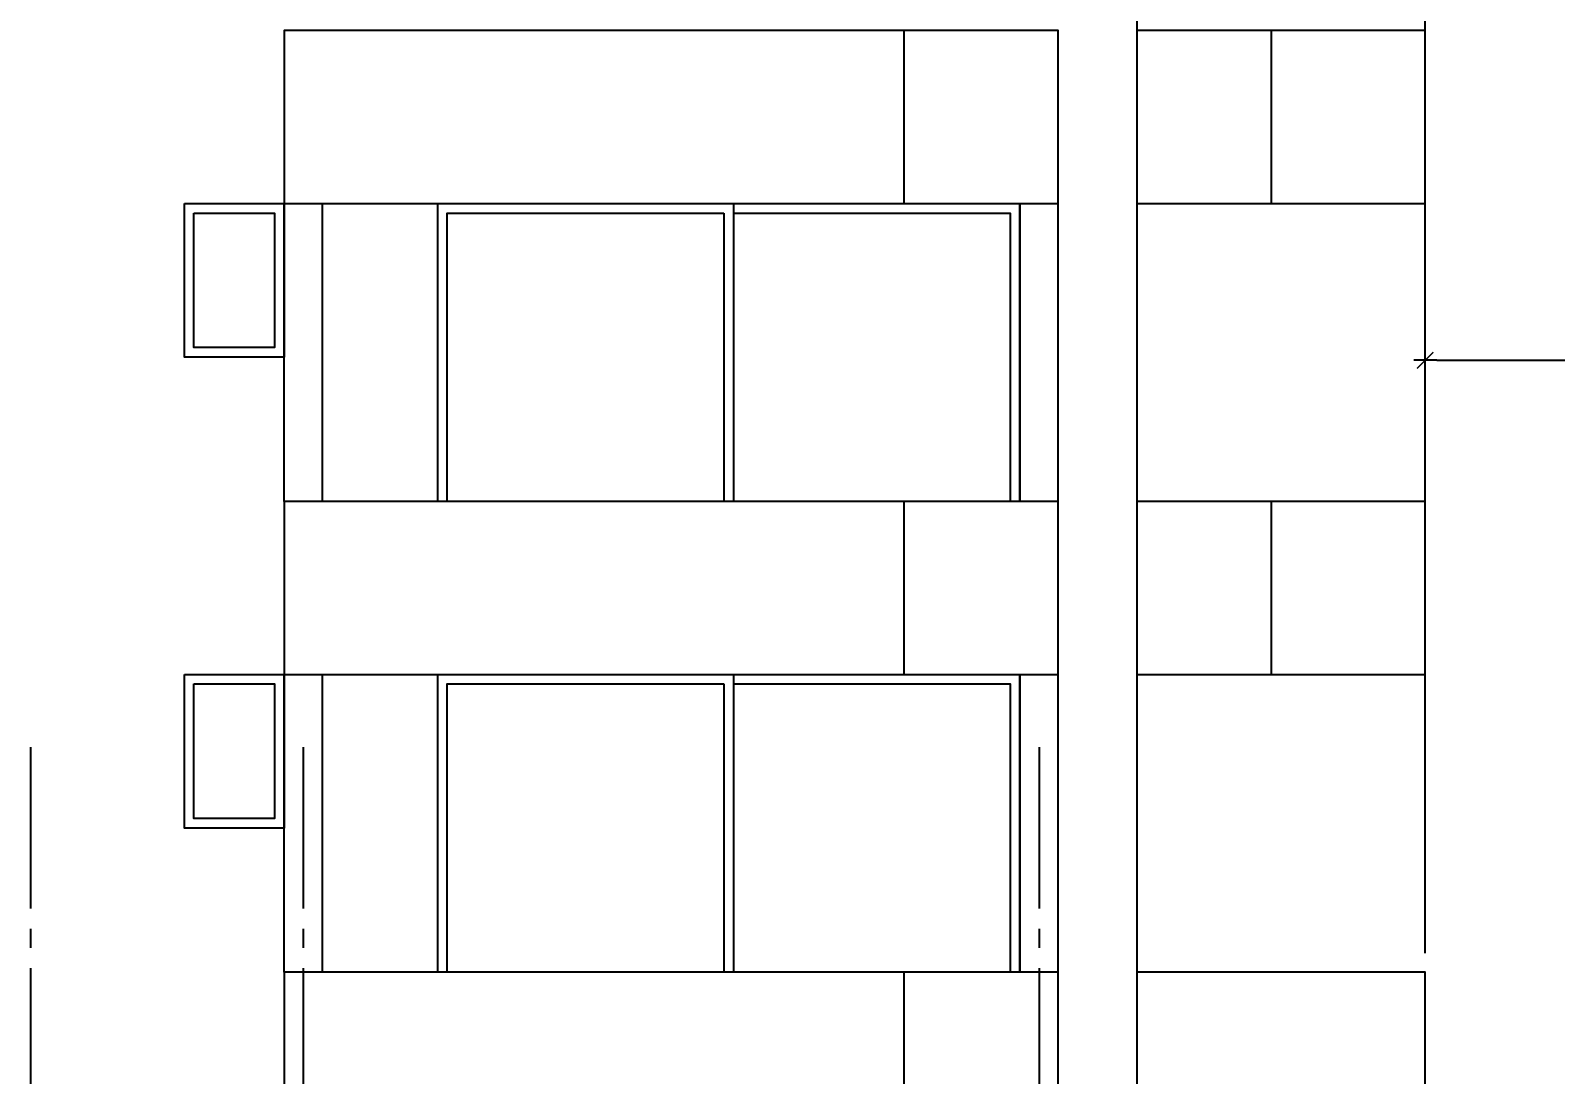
# Model space of a CAD drawing. Header units: millimetres. Extents: x 1217 to 2428, y 234 to 644.
# Drawn here: x 2129.5 to 2137.44, y 382.52 to 387.95 of the extents above; entities that cross this region are included whole.
import ezdxf

# ---------------------------------------------------------------- set-up
doc = ezdxf.new("R2010")
doc.units = ezdxf.units.MM
doc.linetypes.add('ACAD_ISO04W100', pattern=[30, 24, -3, 0, -3])
doc.layers.get('0').update_dxf_attribs({"lineweight": 5})
for name, color, linetype in [('0.1', 251, 'Continuous'), ('0.2', 2, 'Continuous'), ('0.3', 6, 'Continuous'), ('EJES', 8, 'Continuous'), ('MURO', 5, 'Continuous')]:
    doc.layers.add(name, color=color, linetype=linetype)
doc.styles.add('INTERARQ', font='arial.ttf')
doc.dimstyles.new('ESCALA_1-50', dxfattribs={"dimtxt": 0.15, "dimasz": 0.06, "dimexe": 0.18, "dimexo": 0.0625, "dimgap": 0, "dimtad": 0, "dimtih": 1, "dimtoh": 1, "dimzin": 0, "dimdsep": 46, "dimtxsty": 'INTERARQ', "dimblk": 'DIMTICK', "dimcen": 0, "dimse1": 1, "dimse2": 1, "dimclrd": 256, "dimclre": 1, "dimclrt": 2, "dimadec": 0, "dimazin": 0, "dimtfac": 4.5, "dimtofl": 0, "dimtmove": 2, "dimatfit": 3, "dimldrblk": 'DIMTICK', "dimfxl": 0, "dimtolj": 1, "dimtzin": 0, "dimarcsym": 0})

# ---------------------------------------------------------------- blocks, each defined once
blk = doc.blocks.new('DIMTICK')
at = {"color": 1}
for p, q in [((-1, 0), (1, 0)), ((0, 1), (0, -1))]:
    blk.add_line(p, q, dxfattribs=at)
at = {"color": 3, "const_width": 0.141}
blk.add_lwpolyline([(0.71, 0.71), (-0.71, -0.71)], dxfattribs=at)
blk = doc.blocks.new('*D1717')
at = {"layer": '0.1', "lineweight": -2, "ltscale": 3, "transparency": 16777216}
for p, q in [((2136.819, 386.2351), (2140.8804, 386.2351)), ((2145.3316, 386.2351), (2141.2702, 386.2351))]:
    blk.add_line(p, q, dxfattribs=at)
at = {"layer": 'DEFPOINTS', "color": 0, "ltscale": 3, "transparency": 16777216}
for p in [(2136.759, 386.2351, 0), (2145.3916, 386.2351, 0), (2145.3916, 386.2351)]:
    blk.add_point(p, dxfattribs=at)
at = {"layer": '0.1', "lineweight": -2, "ltscale": 3, "transparency": 16777216, "xscale": 0.06, "yscale": 0.06, "zscale": 0.06, "rotation": 180}
blk.add_blockref('DIMTICK', (2136.759, 386.2351), dxfattribs=at)
at = {"layer": '0.1', "lineweight": -2, "ltscale": 3, "transparency": 16777216, "xscale": 0.06, "yscale": 0.06, "zscale": 0.06}
blk.add_blockref('DIMTICK', (2145.3916, 386.2351), dxfattribs=at)
at = {"layer": '0.1', "color": 2, "ltscale": 3, "transparency": 16777216, "insert": (2141.0753, 386.2351), "char_height": 0.15, "attachment_point": 5, "style": 'INTERARQ'}
blk.add_mtext('\\A1;8.63', dxfattribs=at)

msp = doc.modelspace()

# ---------------------------------------------------------------- linework, layer by layer
at = {"layer": '0.1', "ltscale": 3, "elevation": 0}
for points in [[(2136.75896, 383.15099), (2136.75896, 434.50099)], [(2135.25915, 387.05099), (2135.25915, 389.50099)], [(2135.25915, 387.05099), (2135.95896, 387.05099), (2135.95896, 387.95099), (2135.25915, 387.95099)], [(2135.95896, 387.05099), (2136.75896, 387.05099), (2136.75896, 387.95099), (2135.95896, 387.95099)], [(2131.61876, 385.50099), (2131.61876, 387.05099), (2134.64904, 387.05099), (2134.64904, 385.50099)], [(2133.1589, 387.05099), (2133.1589, 385.50099)], [(2135.25915, 384.60099), (2135.25915, 387.05099)], [(2131.66876, 385.50099), (2131.66876, 387.00099), (2133.1089, 387.00099)], [(2133.1089, 387.00099), (2133.1089, 385.50099)], [(2133.1589, 387.00099), (2134.59904, 387.00099), (2134.59904, 385.50099)], [(2135.25915, 384.60099), (2135.95896, 384.60099), (2135.95896, 385.50099), (2135.25915, 385.50099)], [(2135.95896, 384.60099), (2136.75896, 384.60099), (2136.75896, 385.50099), (2135.95896, 385.50099)], [(2135.25915, 377.37099), (2135.25915, 384.82099)], [(2131.61876, 383.05099), (2131.61876, 384.60099), (2134.64904, 384.60099), (2134.64904, 383.05099)], [(2133.1589, 384.60099), (2133.1589, 383.05099)], [(2131.66876, 383.05099), (2131.66876, 384.55099), (2133.1089, 384.55099)], [(2133.1089, 384.55099), (2133.1089, 383.05099)], [(2133.1589, 384.55099), (2134.59904, 384.55099), (2134.59904, 383.05099)], [(2135.25915, 382.15099), (2136.75896, 382.15099), (2136.75896, 383.05099), (2135.25915, 383.05099)]]:
    msp.add_lwpolyline(points, dxfattribs=at)
for points in [[(2130.30002, 387.05099), (2130.8191, 387.05099), (2130.8191, 386.25099), (2130.30002, 386.25099)], [(2130.35002, 387.00099), (2130.7691, 387.00099), (2130.7691, 386.30099), (2130.35002, 386.30099)], [(2130.30002, 384.60099), (2130.8191, 384.60099), (2130.8191, 383.80099), (2130.30002, 383.80099)], [(2130.35002, 384.55099), (2130.7691, 384.55099), (2130.7691, 383.85099), (2130.35002, 383.85099)]]:
    msp.add_lwpolyline(points, close=True, dxfattribs=at)
at = {"layer": '0.2', "ltscale": 3, "elevation": 0}
for points in [[(2131.61876, 385.50099), (2131.61876, 387.05099)], [(2131.61876, 383.05099), (2131.61876, 384.60099)]]:
    msp.add_lwpolyline(points, dxfattribs=at)
at = {"layer": '0.3', "ltscale": 3, "elevation": 0}
for points in [[(2134.04704, 387.05099), (2134.84896, 387.05099), (2134.84896, 387.95099), (2134.04704, 387.95099)], [(2130.8191, 385.50099), (2130.8191, 387.05099)], [(2131.0191, 385.50099), (2131.0191, 387.05099)], [(2134.64904, 385.50099), (2134.64904, 387.05099)], [(2134.84896, 385.50099), (2134.84896, 387.05099)], [(2134.04704, 384.60099), (2134.84896, 384.60099), (2134.84896, 385.50099), (2134.04704, 385.50099)], [(2130.8191, 383.05099), (2130.8191, 384.60099)], [(2131.0191, 383.05099), (2131.0191, 384.60099)], [(2134.64904, 383.05099), (2134.64904, 384.60099)], [(2134.84896, 383.05099), (2134.84896, 384.60099)], [(2134.04704, 382.15099), (2134.84896, 382.15099), (2134.84896, 383.05099), (2134.04704, 383.05099)]]:
    msp.add_lwpolyline(points, dxfattribs=at)
at = {"layer": 'EJES', "linetype": 'ACAD_ISO04W100', "ltscale": 0.035, "elevation": 0}
for points in [[(2129.49921, 384.22243), (2129.49921, 373.9818)], [(2129.49921, 384.22243), (2129.49921, 373.9818)], [(2129.49921, 384.22243), (2129.49921, 373.9818)], [(2129.49921, 384.22243), (2129.49921, 373.9818)], [(2130.91895, 384.22243), (2130.91895, 373.9818)], [(2130.91895, 384.22243), (2130.91895, 373.9818)], [(2134.74922, 384.22243), (2134.74922, 373.9818)]]:
    msp.add_lwpolyline(points, dxfattribs=at)
at = {"layer": 'MURO', "ltscale": 3, "elevation": 0}
for points in [[(2134.04704, 387.95099), (2130.8191, 387.95099), (2130.8191, 387.05099), (2134.04704, 387.05099)], [(2134.04704, 385.50099), (2130.8191, 385.50099), (2130.8191, 384.60099), (2134.04704, 384.60099)], [(2134.04704, 383.05099), (2130.8191, 383.05099), (2130.8191, 382.15099), (2134.04704, 382.15099)]]:
    msp.add_lwpolyline(points, close=True, dxfattribs=at)

# ---------------------------------------------------------------- dimensions: what is measured, and where the dimension line sits
at = {"layer": '0.1', "ltscale": 3}
dim = msp.add_linear_dim(base=(2145.3916, 386.23509), p1=(2136.75896, 386.23509, 0), p2=(2145.3916, 386.23509, 0), dimstyle='ESCALA_1-50', dxfattribs=at)
dim.commit()
dim.dimension.update_dxf_attribs({"geometry": '*D1717', "text_midpoint": (2141.07528, 386.23509)})

doc.saveas('drawing.dxf')
